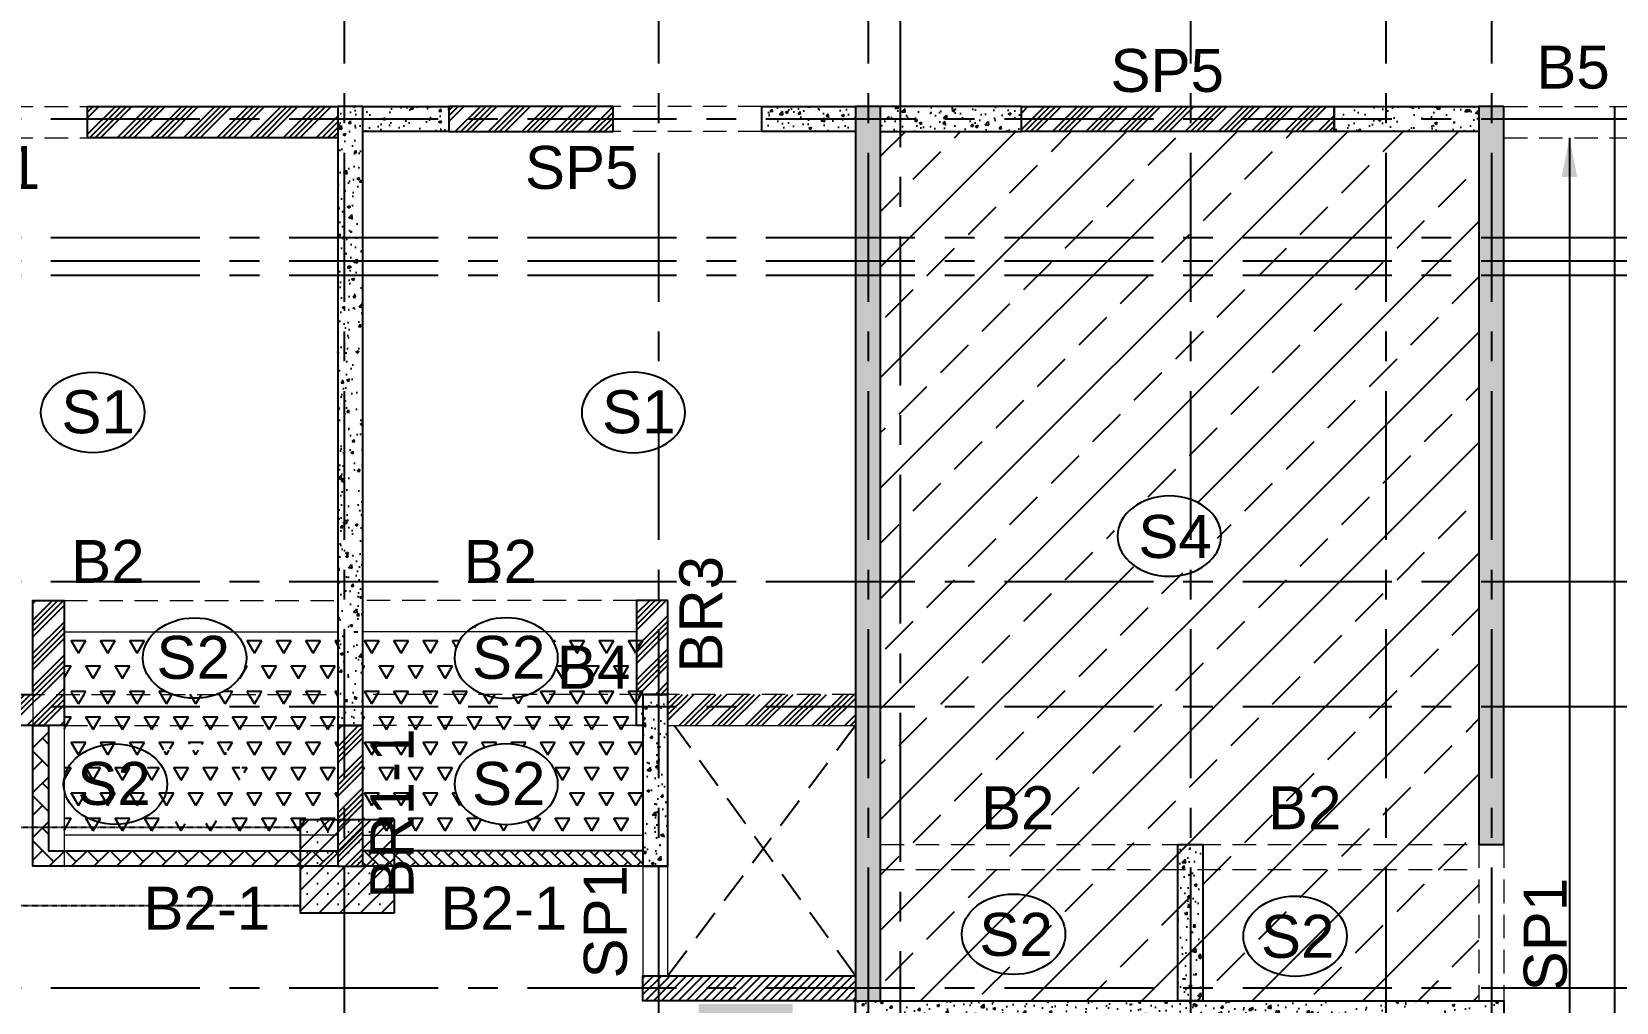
# Model space of a CAD drawing. Header units: inches. Extents: x -1898 to 127651, y -195120 to -109120.
# Drawn here: x 23325 to 33456, y -165813 to -159604 of the extents above; entities that cross this region are included whole.
import ezdxf

# ---------------------------------------------------------------- set-up
doc = ezdxf.new("R2010")
doc.units = ezdxf.units.IN
doc.header["$MEASUREMENT"] = 0
for name, pattern in [('CENTER', [50.8, 31.75, -6.35, 6.35, -6.35]), ('DASHED2', [9.525, 6.35, -3.175]), ('Hidden', [3, 2, -1])]:
    doc.linetypes.add(name, pattern=pattern)
for name, color, linetype in [('1', 8, 'Continuous'), ('160 R.C. WALL HAT', 8, 'Continuous'), ('160 R.C.WALL', 6, 'Continuous'), ('2', 5, 'Continuous'), ('5', 2, 'Continuous'), ('AR-Column', 40, 'Continuous'), ('AR-Hidden', 251, 'DASHED2'), ('BAL. PARAPET WALL', 4, 'Continuous'), ('BEAM TEXT', 4, 'Continuous'), ('DIM', 251, 'Continuous'), ('DOP IN SHEAR WALL', 5, 'Continuous'), ('GRID', 8, 'CENTER'), ('NON S.WALL HATCH', 8, 'Continuous'), ('NON STRUC R.C.WALL', 6, 'Continuous'), ('NON.STRUC.R.C.WALLS', 1, 'Continuous'), ('PARAPET WALL', 4, 'Continuous'), ('SHEARWALL HATCH', 8, 'Continuous'), ('SLAB ARROW', 5, 'Continuous'), ('SPANRAL BEAM', 3, 'Continuous'), ('SUNKEN', 8, 'Continuous')]:
    doc.layers.add(name, color=color, linetype=linetype)
for name, color, linetype, lineweight in [('BEAMS', 3, 'Continuous', 0), ('SLAB CIR', 1, 'Continuous', 25), ('SLAB TXT', 3, 'Continuous', 0)]:
    doc.layers.add(name, color=color, linetype=linetype, lineweight=lineweight)
doc.styles.add('T300', font='sanss___.ttf', dxfattribs={"height": 350})
pattern_1 = [(45, (2346260.05, -275504.5), (-106.066017, 106.066017), []), (45, (2346295.4, -275504.5), (-106.066017, 106.066017), []), (45, (2346330.76, -275504.5), (-106.066017, 106.066017), []), (45, (2346366.12, -275504.5), (-106.066017, 106.066017), [])]
pattern_2 = [(60, (2301842.9, -380682.11), (-93.75, 162.379763), [93.75, -93.75]), (120, (2301842.9, -380682.11), (-187.5, 1e-07), [93.75, -93.75]), (0, (2301796.02, -380600.92), (93.75, 162.379763), [93.75, -93.75])]
pattern_3 = [(50, (2184721.52, 77472.34), (179.315046, -15.688034), [18.75, -206.25]), (355, (2184721.52, 77472.34), (-34.687833, 188.048033), [15, -165]), (100.4514445, (2184736.47, 77471.03), (144.627212, 172.359998), [15.935048, -175.285528]), (46.1842, (2184721.52, 77522.34), (266.810333, -41.37982), [28.125, -309.375]), (96.635635, (2184743.76, 77518.9), (233.665486, 243.52965), [23.902586, -262.92844]), (351.184164, (2184721.52, 77522.34), (233.665486, 243.52965), [22.5, -247.5]), (21, (2184746.52, 77509.84), (149.226763, -100.654723), [18.75, -206.25]), (326, (2184746.52, 77509.84), (60.828833, 181.287511), [15, -165]), (71.451445, (2184758.96, 77501.45), (210.055594, 80.632788), [15.935047, -175.285528]), (37.5, (2184721.524, 77472.34), (3.0399638, 83.2234635), [0, -163, 0, -167.5, 0, -165.625]), (7.5, (2184721.52, 77472.34), (65.7673844, 98.602928), [0, -95.5, 0, -159.25, 0, -63.125]), (327.5, (2184665.774, 77472.34), (133.455609, -5.638718), [0, -62.5, 0, -195, 0, -258.75]), (317.5, (2184640.77, 77472.34), (145.7965423, 25.0262456), [0, -81.25, 0, -129.5, 0, -183.75])]
pattern_4 = [(50, (2194641.52, 75512.34), (179.315046, -15.688034), [18.75, -206.25]), (355, (2194641.52, 75512.34), (-34.687833, 188.048033), [15, -165]), (100.4514445, (2194656.47, 75511.03), (144.627212, 172.359998), [15.935048, -175.285528]), (46.1842, (2194641.52, 75562.34), (266.810333, -41.37982), [28.125, -309.375]), (96.635635, (2194663.76, 75558.9), (233.665486, 243.52965), [23.902586, -262.92844]), (351.184164, (2194641.52, 75562.34), (233.665486, 243.52965), [22.5, -247.5]), (21, (2194666.52, 75549.84), (149.226763, -100.654723), [18.75, -206.25]), (326, (2194666.52, 75549.84), (60.828833, 181.287511), [15, -165]), (71.451445, (2194678.96, 75541.45), (210.055594, 80.632788), [15.935047, -175.285528]), (37.5, (2194641.524, 75512.34), (3.0399638, 83.2234635), [0, -163, 0, -167.5, 0, -165.625]), (7.5, (2194641.52, 75512.34), (65.7673844, 98.602928), [0, -95.5, 0, -159.25, 0, -63.125]), (327.5, (2194585.774, 75512.34), (133.455609, -5.638718), [0, -62.5, 0, -195, 0, -258.75]), (317.5, (2194560.77, 75512.34), (145.7965423, 25.0262456), [0, -81.25, 0, -129.5, 0, -183.75])]
pattern_5 = [(50, (2194481.52, 69952.34), (179.315046, -15.688034), [18.75, -206.25]), (355, (2194481.52, 69952.34), (-34.687833, 188.048033), [15, -165]), (100.4514445, (2194496.47, 69951.03), (144.627212, 172.359998), [15.935048, -175.285528]), (46.1842, (2194481.52, 70002.34), (266.810333, -41.37982), [28.125, -309.375]), (96.635635, (2194503.76, 69998.9), (233.665486, 243.52965), [23.902586, -262.92844]), (351.184164, (2194481.52, 70002.34), (233.665486, 243.52965), [22.5, -247.5]), (21, (2194506.52, 69989.84), (149.226763, -100.654723), [18.75, -206.25]), (326, (2194506.52, 69989.84), (60.828833, 181.287511), [15, -165]), (71.451445, (2194518.96, 69981.45), (210.055594, 80.632788), [15.935047, -175.285528]), (37.5, (2194481.524, 69952.34), (3.0399638, 83.2234635), [0, -163, 0, -167.5, 0, -165.625]), (7.5, (2194481.52, 69952.34), (65.7673844, 98.602928), [0, -95.5, 0, -159.25, 0, -63.125]), (327.5, (2194425.774, 69952.34), (133.455609, -5.638718), [0, -62.5, 0, -195, 0, -258.75]), (317.5, (2194400.77, 69952.34), (145.7965423, 25.0262456), [0, -81.25, 0, -129.5, 0, -183.75])]
pattern_6 = [(50, (2204411.52, 70812.34), (179.315046, -15.688034), [18.75, -206.25]), (355, (2204411.52, 70812.34), (-34.687833, 188.048033), [15, -165]), (100.4514445, (2204426.47, 70811.03), (144.627212, 172.359998), [15.935048, -175.285528]), (46.1842, (2204411.52, 70862.34), (266.810333, -41.37982), [28.125, -309.375]), (96.635635, (2204433.76, 70858.9), (233.665486, 243.52965), [23.902586, -262.92844]), (351.184164, (2204411.52, 70862.34), (233.665486, 243.52965), [22.5, -247.5]), (21, (2204436.52, 70849.84), (149.226763, -100.654723), [18.75, -206.25]), (326, (2204436.52, 70849.84), (60.828833, 181.287511), [15, -165]), (71.451445, (2204448.96, 70841.45), (210.055594, 80.632788), [15.935047, -175.285528]), (37.5, (2204411.524, 70812.34), (3.0399638, 83.2234635), [0, -163, 0, -167.5, 0, -165.625]), (7.5, (2204411.52, 70812.34), (65.7673844, 98.602928), [0, -95.5, 0, -159.25, 0, -63.125]), (327.5, (2204355.774, 70812.34), (133.455609, -5.638718), [0, -62.5, 0, -195, 0, -258.75]), (317.5, (2204330.77, 70812.34), (145.7965423, 25.0262456), [0, -81.25, 0, -129.5, 0, -183.75])]
pattern_7 = [(45, (-131825.64, 75915.45), (-66.29126, 66.29126), []), (45, (-131759.35, 75915.45), (-66.29126, 66.29126), [0, -93.75])]

# ---------------------------------------------------------------- blocks, each defined once
blk = doc.blocks.new('A$C02A55DAE')
at = {"layer": 'NON S.WALL HATCH'}
h = blk.add_hatch(dxfattribs=at)
h.set_pattern_fill('SACNCR', color=256, scale=1000)
h.set_pattern_definition(pattern_7)
h.paths.add_polyline_path([(20480, -10920), (19880, -10920), (19880, -10320), (20480, -10320)])
h = blk.add_hatch(dxfattribs=at)
h.set_pattern_fill('SACNCR', color=256, scale=1000)
h.set_pattern_definition(pattern_7)
h.paths.add_polyline_path([(22427, -18480), (23027, -18480), (23027, -17880), (22427, -17880)])
h.paths.add_polyline_path([(22427, -15170), (23027, -15170), (23027, -14570), (22427, -14570)])
h.paths.add_polyline_path([(22427, -11500), (23027, -11500), (23027, -11860), (22427, -11860)])
h.paths.add_polyline_path([(34483, -18480), (33883, -18480), (33883, -17880), (34483, -17880)])
h.paths.add_polyline_path([(34483, -11260), (33883, -11260), (33883, -11860), (34483, -11860)])
edge = h.paths.add_edge_path()
edge.add_line((34435, -11860), (34435, -14570))
at = {"layer": 'AR-Column', "color": 4, "elevation": -29}
blk.add_lwpolyline([(20480, -10920), (19880, -10920), (19880, -10320), (20480, -10320)], close=True, dxfattribs=at)
at = {"layer": 'AR-Hidden', "ltscale": 0.009}
for p, q in [((17170, -10370, -29), (19880, -10370, -29)), ((17170, -10870, -29), (19880, -10870, -29))]:
    blk.add_line(p, q, dxfattribs=at)

msp = doc.modelspace()

# ---------------------------------------------------------------- hatches: boundary and pattern name
at = {"layer": '160 R.C. WALL HAT'}
h = msp.add_hatch(dxfattribs=at)
h.set_pattern_fill('AR-CONC', color=256, scale=25)
h.set_pattern_definition(pattern_6)
h.paths.add_polyline_path([(25282.4, -164043.5), (25442.4, -164043.5), (25442.4, -160083.5), (25282.4, -160083.5)])
h = msp.add_hatch(dxfattribs=at)
h.set_pattern_fill('AR-CONC', color=256, scale=25)
h.set_pattern_definition(pattern_3)
h.paths.add_polyline_path([(25442.4, -160083.5), (25442.4, -160243.5), (25992.4, -160243.5), (25992.4, -160083.5)])
h = msp.add_hatch(dxfattribs=at)
h.set_pattern_fill('AR-CONC', color=256, scale=25)
h.set_pattern_definition(pattern_3)
h.paths.add_polyline_path([(28592.4, -160083.5), (27992.4, -160083.5), (27992.4, -160243.5), (28592.4, -160243.5)])
h = msp.add_hatch(dxfattribs=at)
h.set_pattern_fill('AR-CONC', color=256, scale=25)
h.set_pattern_definition(pattern_5)
h.paths.add_polyline_path([(28752.4, -160083.5), (28592.4, -160083.5), (28592.4, -165803.5), (28752.4, -165803.5)])
h = msp.add_hatch(dxfattribs=at)
h.set_pattern_fill('AR-CONC', color=256, scale=25)
h.set_pattern_definition(pattern_4)
h.paths.add_polyline_path([(29652.4, -160243.5), (29652.4, -160083.5), (28752.4, -160083.5), (28752.4, -160243.5)])
h = msp.add_hatch(dxfattribs=at)
h.set_pattern_fill('AR-CONC', color=256, scale=25)
h.set_pattern_definition(pattern_4)
h.paths.add_polyline_path([(31652.4, -160083.5), (32577.4, -160083.5), (32577.4, -160243.5), (31652.4, -160243.5)])
h = msp.add_hatch(dxfattribs=at)
h.set_pattern_fill('AR-CONC', color=256, scale=25)
h.set_pattern_definition(pattern_6)
h.paths.add_polyline_path([(32577.4, -164803.5), (32737.4, -164803.5), (32737.4, -160083.5), (32577.4, -160083.5)])
h = msp.add_hatch(dxfattribs=at)
h.set_pattern_fill('AR-CONC', color=256, scale=25)
h.set_pattern_definition([(50, (0, -35133.3), (179.31505, -15.68803), [18.75, -206.25]), (355, (0, -35133.3), (-34.68783, 188.04803), [15, -165]), (100.45144, (14.94, -35134.6), (144.62721, 172.36), [15.93505, -175.28553]), (46.1842, (0, -35083.3), (266.81033, -41.37982), [28.125, -309.375]), (96.63564, (22.23, -35086.75), (233.6655, 243.52965), [23.9026, -262.92844]), (351.18416, (0, -35083.3), (233.6655, 243.52965), [22.5, -247.5]), (21, (25, -35095.8), (149.22676, -100.65472), [18.75, -206.25]), (326, (25, -35095.8), (60.82883, 181.2875), [15, -165]), (71.45144, (37.44, -35104.19), (210.0556, 80.63279), [15.93505, -175.28553]), (37.5, (0, -35133.3), (3.039964, 83.223463), [0, -163, 0, -167.5, 0, -165.625]), (7.5, (0, -35133.3), (65.767384, 98.60293), [0, -95.5, 0, -159.25, 0, -63.125]), (327.5, (-55.75, -35133.3), (133.45561, -5.638718), [0, -62.5, 0, -195, 0, -258.75]), (317.5, (-80.75, -35133.3), (145.79654, 25.02625), [0, -81.25, 0, -129.5, 0, -183.75])])
h.paths.add_polyline_path([(27232.4, -164043.5), (27192.4, -164043.5), (27192.4, -163843.5), (27232.4, -163843.5)])
h = msp.add_hatch(dxfattribs=at)
h.set_pattern_fill('AR-CONC', color=256, scale=25)
h.set_pattern_definition(pattern_5)
h.paths.add_polyline_path([(27232.4, -163843.5), (27392.4, -163843.5), (27392.4, -164943.5), (27232.4, -164943.5)])
h = msp.add_hatch(dxfattribs=at)
h.set_pattern_fill('AR-CONC', color=256, scale=25)
h.set_pattern_definition([(50, (2190496.52, 69952.34), (179.315046, -15.688034), [18.75, -206.25]), (355, (2190496.52, 69952.34), (-34.687833, 188.048033), [15, -165]), (100.4514445, (2190511.47, 69951.03), (144.627212, 172.359998), [15.935048, -175.285528]), (46.1842, (2190496.52, 70002.34), (266.810333, -41.37982), [28.125, -309.375]), (96.635635, (2190518.76, 69998.9), (233.665486, 243.52965), [23.902586, -262.92844]), (351.184164, (2190496.52, 70002.34), (233.665486, 243.52965), [22.5, -247.5]), (21, (2190521.52, 69989.84), (149.226763, -100.654723), [18.75, -206.25]), (326, (2190521.52, 69989.84), (60.828833, 181.287511), [15, -165]), (71.451445, (2190533.96, 69981.45), (210.055594, 80.632788), [15.935047, -175.285528]), (37.5, (2190496.524, 69952.34), (3.0399638, 83.2234635), [0, -163, 0, -167.5, 0, -165.625]), (7.5, (2190496.52, 69952.34), (65.7673844, 98.602928), [0, -95.5, 0, -159.25, 0, -63.125]), (327.5, (2190440.774, 69952.34), (133.455609, -5.638718), [0, -62.5, 0, -195, 0, -258.75]), (317.5, (2190415.77, 69952.34), (145.7965423, 25.0262456), [0, -81.25, 0, -129.5, 0, -183.75])])
h.paths.add_polyline_path([(30652.6, -164803.4), (30812.6, -164803.4), (30812.6, -165803.5), (30652.6, -165803.5)])
h = msp.add_hatch(dxfattribs=at)
h.set_pattern_fill('AR-CONC', color=256, scale=25)
h.set_pattern_definition([(50, (2207721.52, 69792.34), (179.315046, -15.688034), [18.75, -206.25]), (355, (2207721.52, 69792.34), (-34.687833, 188.048033), [15, -165]), (100.4514445, (2207736.47, 69791.03), (144.627212, 172.359998), [15.935048, -175.285528]), (46.1842, (2207721.52, 69842.34), (266.810333, -41.37982), [28.125, -309.375]), (96.635635, (2207743.76, 69838.9), (233.665486, 243.52965), [23.902586, -262.92844]), (351.184164, (2207721.52, 69842.34), (233.665486, 243.52965), [22.5, -247.5]), (21, (2207746.52, 69829.84), (149.226763, -100.654723), [18.75, -206.25]), (326, (2207746.52, 69829.84), (60.828833, 181.287511), [15, -165]), (71.451445, (2207758.96, 69821.45), (210.055594, 80.632788), [15.935047, -175.285528]), (37.5, (2207721.524, 69792.34), (3.0399638, 83.2234635), [0, -163, 0, -167.5, 0, -165.625]), (7.5, (2207721.52, 69792.34), (65.7673844, 98.602928), [0, -95.5, 0, -159.25, 0, -63.125]), (327.5, (2207665.774, 69792.34), (133.455609, -5.638718), [0, -62.5, 0, -195, 0, -258.75]), (317.5, (2207640.77, 69792.34), (145.7965423, 25.0262456), [0, -81.25, 0, -129.5, 0, -183.75])])
h.paths.add_polyline_path([(28592.4, -165803.5), (32737.4, -165803.5), (32737.4, -165963.5), (28592.4, -165963.5)])
at = {"layer": 'BAL. PARAPET WALL'}
h = msp.add_hatch(dxfattribs=at)
h.set_pattern_fill('AR-HBONE', color=256, angle=90, style=0)
h.set_pattern_definition([(135, (-471238.96, -2290001.76), (-143.684098, 2e-14), [304.8, -101.6]), (225, (-471310.8, -2289929.91), (-143.684098, 2e-14), [304.8, -101.6])])
h.paths.add_polyline_path([(25282.4, -164843.5), (25282.4, -164943.5), (23332.4, -164943.5), (23332.4, -164043.5), (23432.4, -164043.5), (23432.4, -164843.5)])
h = msp.add_hatch(dxfattribs=at)
h.set_pattern_fill('AR-HBONE', color=256, scale=15, angle=90, style=0)
h.set_pattern_definition([(135, (-60, -35133.3), (-84.852814, 1e-14), [180, -60]), (225, (-102.426, -35090.87), (-84.852814, 1e-14), [180, -60])])
h.paths.add_polyline_path([(27232.4, -164843.5), (25442.4, -164843.5), (25442.4, -164943.5), (27232.4, -164943.5)])
at = {"layer": 'NON STRUC R.C.WALL'}
h = msp.add_hatch(dxfattribs=at)
h.set_pattern_fill('ANSI34', color=1, scale=200)
h.set_pattern_definition(pattern_1)
h.paths.add_polyline_path([(23682.4, -160083.5), (25282.4, -160083.5), (25282.4, -160283.5), (23682.4, -160283.5)])
h = msp.add_hatch(dxfattribs=at)
h.set_pattern_fill('ANSI34', color=1, scale=200)
h.set_pattern_definition(pattern_1)
h.paths.add_polyline_path([(27042.4, -160083.5), (25992.4, -160083.5), (25992.4, -160243.5), (27042.4, -160243.5)])
h = msp.add_hatch(dxfattribs=at)
h.set_pattern_fill('ANSI34', color=1, scale=200)
h.set_pattern_definition(pattern_1)
h.paths.add_polyline_path([(29652.4, -160083.5), (31652.4, -160083.5), (31652.4, -160243.5), (29652.4, -160243.5)])
h = msp.add_hatch(dxfattribs=at)
h.set_pattern_fill('ANSI34', color=1, scale=200)
h.set_pattern_definition(pattern_1)
h.paths.add_polyline_path([(22132.4, -163843.5), (23332.4, -163843.5), (23332.4, -163243.5), (23532.4, -163243.5), (23532.4, -164043.5), (22132.4, -164043.5)])
h = msp.add_hatch(dxfattribs=at)
h.set_pattern_fill('ANSI34', color=1, scale=200)
h.set_pattern_definition([(45, (2346220.05, -275544.5), (-106.066017, 106.066017), []), (45, (2346255.4, -275544.5), (-106.066017, 106.066017), []), (45, (2346290.76, -275544.5), (-106.066017, 106.066017), []), (45, (2346326.12, -275544.5), (-106.066017, 106.066017), [])])
h.paths.add_polyline_path([(27392.4, -163243.5), (27192.4, -163243.5), (27192.4, -163843.5), (27392.4, -163843.5)])
h = msp.add_hatch(dxfattribs=at)
h.set_pattern_fill('ANSI34', color=1, scale=200)
h.set_pattern_definition([(45, (2184721.52, 80632.34), (-106.066017, 106.066017), []), (45, (2184756.88, 80632.34), (-106.066017, 106.066017), []), (45, (2184792.23, 80632.34), (-106.066017, 106.066017), []), (45, (2184827.59, 80632.34), (-106.066017, 106.066017), [])])
h.paths.add_polyline_path([(28592.4, -163843.5), (27392.4, -163843.5), (27392.4, -164043.5), (28592.4, -164043.5)])
h = msp.add_hatch(dxfattribs=at)
h.set_pattern_fill('ANSI34', color=1, scale=200)
h.set_pattern_definition(pattern_1)
h.paths.add_polyline_path([(25442.4, -164043.5), (25282.4, -164043.5), (25282.4, -164943.5), (25442.4, -164943.5)])
at = {"layer": 'SHEARWALL HATCH'}
h = msp.add_hatch(dxfattribs=at)
h.set_pattern_fill('ANSI31', color=5, scale=300)
h.set_pattern_definition([(45, (2207721.524, 69792.34), (-26.5165043, 26.5165043), [])])
h.paths.add_polyline_path([(27232.4, -165643.5), (28592.4, -165643.5), (28592.4, -165803.5), (27232.4, -165803.5)])
at = {"layer": 'SUNKEN'}
h = msp.add_hatch(dxfattribs=at)
h.set_pattern_fill('ANSI33', color=256, scale=2000)
h.set_pattern_definition([(45, (2365682.36, -304709.13), (-353.55339, 353.55339), []), (45, (2366035.9, -304709.13), (-353.55339, 353.55339), [250, -125])])
h.paths.add_polyline_path([(32577.4, -160243.5), (31977.4, -160243.5), (28752.4, -160243.5), (28752.4, -164803.5), (28752.4, -165803.5), (32577.4, -165803.5)])
edge = h.paths.add_edge_path(flags=16)
edge.add_ellipse((30576.6, -162823), major_axis=(331, 0), ratio=0.77685, start_angle=0, end_angle=360, ccw=False)
h.paths.add_polyline_path([(30306.4, -163042.9), (30911.5, -163042.9), (30911.5, -162611.7), (30306.4, -162611.7)], flags=24)
h.paths.add_polyline_path([(28489.2, -165738.3), (28489.2, -164804.1), (28076.7, -164804.1), (28076.7, -165738.3)], flags=9)
h = msp.add_hatch(dxfattribs=at)
h.set_pattern_fill('TRIANG', color=256, scale=500)
h.set_pattern_definition(pattern_2)
h.paths.add_polyline_path([(25282.4, -164743.5), (23532.4, -164743.5), (23532.4, -164043.5), (25282.4, -164043.5)])
edge = h.paths.add_edge_path(flags=16)
edge.add_ellipse((24366.3, -164417.8), major_axis=(331, 0), ratio=0.77685, start_angle=0, end_angle=360)
h.paths.add_polyline_path([(25282.4, -164043.5), (23532.4, -164043.5), (23532.4, -163843.5), (25282.4, -163843.5)])
h.paths.add_polyline_path([(24656, -164199.7), (24656, -164630.8), (24050.9, -164630.8), (24050.9, -164199.7)], flags=16)
edge = h.paths.add_edge_path()
edge.add_line((24524.2, -163837.2), (24535.6, -163832.1))
edge.add_line((24535.6, -163832.1), (24546.8, -163826.7))
edge.add_line((24546.8, -163826.7), (24557.7, -163821))
edge.add_line((24557.7, -163821), (24568.3, -163814.9))
edge.add_line((24568.3, -163814.9), (24578.5, -163808.5))
edge.add_line((24578.5, -163808.5), (24588.5, -163801.8))
edge.add_line((24588.5, -163801.8), (24598.1, -163794.8))
edge.add_line((24598.1, -163794.8), (24607.3, -163787.5))
edge.add_line((24607.3, -163787.5), (24616.1, -163779.9))
edge.add_line((24616.1, -163779.9), (24624.5, -163772))
edge.add_line((24624.5, -163772), (24632.6, -163763.9))
edge.add_line((24632.6, -163763.9), (24640.2, -163755.6))
edge.add_line((24640.2, -163755.6), (24647.4, -163747))
edge.add_line((24647.4, -163747), (24654.1, -163738.2))
edge.add_line((24654.1, -163738.2), (24660.4, -163729.2))
edge.add_line((24660.4, -163729.2), (24666.2, -163720.1))
edge.add_line((24666.2, -163720.1), (24671.5, -163710.7))
edge.add_line((24671.5, -163710.7), (24676.4, -163701.2))
edge.add_line((24676.4, -163701.2), (24680.7, -163691.6))
edge.add_line((24680.7, -163691.6), (24684.6, -163681.8))
edge.add_line((24684.6, -163681.8), (24688, -163671.9))
edge.add_line((24688, -163671.9), (24690.8, -163661.9))
edge.add_line((24690.8, -163661.9), (24693.2, -163651.9))
edge.add_line((24693.2, -163651.9), (24695, -163641.7))
edge.add_line((24695, -163641.7), (24696.3, -163631.6))
edge.add_line((24696.3, -163631.6), (24697.1, -163621.4))
edge.add_line((24697.1, -163621.4), (24697.3, -163611.1))
edge.add_line((24697.3, -163611.1), (24697.1, -163600.9))
edge.add_line((24697.1, -163600.9), (24696.3, -163590.7))
edge.add_line((24696.3, -163590.7), (24695, -163580.5))
edge.add_line((24695, -163580.5), (24693.2, -163570.4))
edge.add_line((24693.2, -163570.4), (24690.8, -163560.3))
edge.add_line((24690.8, -163560.3), (24688, -163550.4))
edge.add_line((24688, -163550.4), (24684.6, -163540.5))
edge.add_line((24684.6, -163540.5), (24680.7, -163530.7))
edge.add_line((24680.7, -163530.7), (24676.4, -163521.1))
edge.add_line((24676.4, -163521.1), (24671.5, -163511.6))
edge.add_line((24671.5, -163511.6), (24666.2, -163502.2))
edge.add_line((24666.2, -163502.2), (24660.4, -163493))
edge.add_line((24660.4, -163493), (24654.1, -163484))
edge.add_line((24654.1, -163484), (24647.4, -163475.3))
edge.add_line((24647.4, -163475.3), (24640.2, -163466.7))
edge.add_line((24640.2, -163466.7), (24632.6, -163458.3))
edge.add_line((24632.6, -163458.3), (24624.5, -163450.2))
edge.add_line((24624.5, -163450.2), (24616.1, -163442.4))
edge.add_line((24616.1, -163442.4), (24607.3, -163434.8))
edge.add_line((24607.3, -163434.8), (24598.1, -163427.5))
edge.add_line((24598.1, -163427.5), (24588.5, -163420.5))
edge.add_line((24588.5, -163420.5), (24578.5, -163413.8))
edge.add_line((24578.5, -163413.8), (24568.3, -163407.4))
edge.add_line((24568.3, -163407.4), (24561.5, -163403.5))
edge.add_line((24579.7, -163443.5), (25300.6, -163443.5))
edge.add_line((25300.6, -163443.5), (25282.4, -163843.5))
edge.add_line((25282.4, -163843.5), (24508, -163843.5))
edge.add_line((24508, -163843.5), (24512.5, -163841.8))
edge.add_line((24512.5, -163841.8), (24524.2, -163837.2))
edge = h.paths.add_edge_path()
edge.add_line((24220.2, -163841.8), (24224.7, -163843.5))
edge.add_line((24224.7, -163843.5), (23492.4, -163843.5))
edge.add_line((23532.4, -163843.5), (23532.4, -163403.5))
edge.add_line((23492.4, -163443.5), (24171.2, -163443.5))
edge.add_line((24171.2, -163443.5), (24164.4, -163407.4))
edge.add_line((24164.4, -163407.4), (24154.1, -163413.8))
edge.add_line((24154.1, -163413.8), (24144.2, -163420.5))
edge.add_line((24144.2, -163420.5), (24134.6, -163427.5))
edge.add_line((24134.6, -163427.5), (24125.4, -163434.8))
edge.add_line((24125.4, -163434.8), (24116.6, -163442.4))
edge.add_line((24116.6, -163442.4), (24108.1, -163450.2))
edge.add_line((24108.1, -163450.2), (24100.1, -163458.3))
edge.add_line((24100.1, -163458.3), (24092.5, -163466.7))
edge.add_line((24092.5, -163466.7), (24085.3, -163475.3))
edge.add_line((24085.3, -163475.3), (24078.6, -163484))
edge.add_line((24078.6, -163484), (24072.3, -163493))
edge.add_line((24072.3, -163493), (24066.5, -163502.2))
edge.add_line((24066.5, -163502.2), (24061.2, -163511.6))
edge.add_line((24061.2, -163511.6), (24056.3, -163521.1))
edge.add_line((24056.3, -163521.1), (24052, -163530.7))
edge.add_line((24052, -163530.7), (24048.1, -163540.5))
edge.add_line((24048.1, -163540.5), (24044.7, -163550.4))
edge.add_line((24044.7, -163550.4), (24041.9, -163560.3))
edge.add_line((24041.9, -163560.3), (24039.5, -163570.4))
edge.add_line((24039.5, -163570.4), (24037.7, -163580.5))
edge.add_line((24037.7, -163580.5), (24036.4, -163590.7))
edge.add_line((24036.4, -163590.7), (24035.6, -163600.9))
edge.add_line((24035.6, -163600.9), (24035.3, -163611.1))
edge.add_line((24035.3, -163611.1), (24035.6, -163621.4))
edge.add_line((24035.6, -163621.4), (24036.4, -163631.6))
edge.add_line((24036.4, -163631.6), (24037.7, -163641.7))
edge.add_line((24037.7, -163641.7), (24039.5, -163651.9))
edge.add_line((24039.5, -163651.9), (24041.9, -163661.9))
edge.add_line((24041.9, -163661.9), (24044.7, -163671.9))
edge.add_line((24044.7, -163671.9), (24048.1, -163681.8))
edge.add_line((24048.1, -163681.8), (24052, -163691.6))
edge.add_line((24052, -163691.6), (24056.3, -163701.2))
edge.add_line((24056.3, -163701.2), (24061.2, -163710.7))
edge.add_line((24061.2, -163710.7), (24066.5, -163720.1))
edge.add_line((24066.5, -163720.1), (24072.3, -163729.2))
edge.add_line((24072.3, -163729.2), (24078.6, -163738.2))
edge.add_line((24078.6, -163738.2), (24085.3, -163747))
edge.add_line((24085.3, -163747), (24092.5, -163755.6))
edge.add_line((24092.5, -163755.6), (24100.1, -163763.9))
edge.add_line((24100.1, -163763.9), (24108.1, -163772))
edge.add_line((24108.1, -163772), (24116.6, -163779.9))
edge.add_line((24116.6, -163779.9), (24125.4, -163787.5))
edge.add_line((24125.4, -163787.5), (24134.6, -163794.8))
edge.add_line((24134.6, -163794.8), (24144.2, -163801.8))
edge.add_line((24144.2, -163801.8), (24154.1, -163808.5))
edge.add_line((24154.1, -163808.5), (24164.4, -163814.9))
edge.add_line((24164.4, -163814.9), (24175, -163821))
edge.add_line((24175, -163821), (24185.9, -163826.7))
edge.add_line((24185.9, -163826.7), (24197.1, -163832.1))
edge.add_line((24197.1, -163832.1), (24208.5, -163837.2))
edge.add_line((24208.5, -163837.2), (24220.2, -163841.8))
h = msp.add_hatch(dxfattribs=at)
h.set_pattern_fill('TRIANG', color=256, scale=500)
h.set_pattern_definition(pattern_2)
h.paths.add_polyline_path([(25442.4, -164743.5), (27232.4, -164743.5), (27232.4, -164043.5), (25442.4, -164043.5)])
edge = h.paths.add_edge_path(flags=16)
edge.add_ellipse((26358.4, -164417.8), major_axis=(-331, 0), ratio=0.77685, start_angle=0, end_angle=360, ccw=False)
h.paths.add_polyline_path([(25442.4, -164043.5), (27232.4, -164043.5), (27232.4, -163843.5), (25442.4, -163843.5)])
h.paths.add_polyline_path([(26068.8, -164199.7), (26068.8, -164630.8), (26673.9, -164630.8), (26673.9, -164199.7)], flags=0)
edge = h.paths.add_edge_path()
edge.add_line((26200.6, -163837.2), (26189.1, -163832.1))
edge.add_line((26189.1, -163832.1), (26178, -163826.7))
edge.add_line((26178, -163826.7), (26167.1, -163821))
edge.add_line((26167.1, -163821), (26156.5, -163814.9))
edge.add_line((26156.5, -163814.9), (26146.2, -163808.5))
edge.add_line((26146.2, -163808.5), (26136.3, -163801.8))
edge.add_line((26136.3, -163801.8), (26126.7, -163794.8))
edge.add_line((26126.7, -163794.8), (26117.5, -163787.5))
edge.add_line((26117.5, -163787.5), (26108.7, -163779.9))
edge.add_line((26108.7, -163779.9), (26100.2, -163772))
edge.add_line((26100.2, -163772), (26092.2, -163763.9))
edge.add_line((26092.2, -163763.9), (26084.6, -163755.6))
edge.add_line((26084.6, -163755.6), (26077.4, -163747))
edge.add_line((26077.4, -163747), (26070.7, -163738.2))
edge.add_line((26070.7, -163738.2), (26064.4, -163729.2))
edge.add_line((26064.4, -163729.2), (26058.6, -163720.1))
edge.add_line((26058.6, -163720.1), (26053.3, -163710.7))
edge.add_line((26053.3, -163710.7), (26048.4, -163701.2))
edge.add_line((26048.4, -163701.2), (26044, -163691.6))
edge.add_line((26044, -163691.6), (26040.2, -163681.8))
edge.add_line((26040.2, -163681.8), (26036.8, -163671.9))
edge.add_line((26036.8, -163671.9), (26033.9, -163661.9))
edge.add_line((26033.9, -163661.9), (26031.6, -163651.9))
edge.add_line((26031.6, -163651.9), (26029.8, -163641.7))
edge.add_line((26029.8, -163641.7), (26028.5, -163631.6))
edge.add_line((26028.5, -163631.6), (26027.7, -163621.4))
edge.add_line((26027.7, -163621.4), (26027.4, -163611.1))
edge.add_line((26027.4, -163611.1), (26027.7, -163600.9))
edge.add_line((26027.7, -163600.9), (26028.5, -163590.7))
edge.add_line((26028.5, -163590.7), (26029.8, -163580.5))
edge.add_line((26029.8, -163580.5), (26031.6, -163570.4))
edge.add_line((26031.6, -163570.4), (26033.9, -163560.3))
edge.add_line((26033.9, -163560.3), (26036.8, -163550.4))
edge.add_line((26036.8, -163550.4), (26040.2, -163540.5))
edge.add_line((26040.2, -163540.5), (26044, -163530.7))
edge.add_line((26044, -163530.7), (26048.4, -163521.1))
edge.add_line((26048.4, -163521.1), (26053.3, -163511.6))
edge.add_line((26053.3, -163511.6), (26058.6, -163502.2))
edge.add_line((26058.6, -163502.2), (26064.4, -163493))
edge.add_line((26064.4, -163493), (26070.7, -163484))
edge.add_line((26070.7, -163484), (26077.4, -163475.3))
edge.add_line((26077.4, -163475.3), (26084.6, -163466.7))
edge.add_line((26084.6, -163466.7), (26092.2, -163458.3))
edge.add_line((26092.2, -163458.3), (26100.2, -163450.2))
edge.add_line((26100.2, -163450.2), (26108.7, -163442.4))
edge.add_line((26108.7, -163442.4), (26117.5, -163434.8))
edge.add_line((26117.5, -163434.8), (26126.7, -163427.5))
edge.add_line((26126.7, -163427.5), (26136.3, -163420.5))
edge.add_line((26136.3, -163420.5), (26146.2, -163413.8))
edge.add_line((26146.2, -163413.8), (26156.5, -163407.4))
edge.add_line((26156.5, -163407.4), (26163.3, -163403.5))
edge.add_line((26163.3, -163443.5), (25442.4, -163443.5))
edge.add_line((25442.4, -163443.5), (25442.4, -163843.5))
edge.add_line((25442.4, -163843.5), (26216.8, -163843.5))
edge.add_line((26216.8, -163843.5), (26212.3, -163841.8))
edge.add_line((26212.3, -163841.8), (26200.6, -163837.2))
edge = h.paths.add_edge_path()
edge.add_line((26504.6, -163841.8), (26500.1, -163843.5))
edge.add_line((26500.1, -163843.5), (27232.4, -163843.5))
edge.add_line((27232.4, -163843.5), (27232.4, -163403.5))
edge.add_line((27232.4, -163443.5), (26553.5, -163443.5))
edge.add_line((26553.5, -163443.5), (26560.4, -163407.4))
edge.add_line((26560.4, -163407.4), (26570.6, -163413.8))
edge.add_line((26570.6, -163413.8), (26580.6, -163420.5))
edge.add_line((26580.6, -163420.5), (26590.1, -163427.5))
edge.add_line((26590.1, -163427.5), (26599.4, -163434.8))
edge.add_line((26599.4, -163434.8), (26608.2, -163442.4))
edge.add_line((26608.2, -163442.4), (26616.6, -163450.2))
edge.add_line((26616.6, -163450.2), (26624.7, -163458.3))
edge.add_line((26624.7, -163458.3), (26632.3, -163466.7))
edge.add_line((26632.3, -163466.7), (26639.4, -163475.3))
edge.add_line((26639.4, -163475.3), (26646.2, -163484))
edge.add_line((26646.2, -163484), (26652.4, -163493))
edge.add_line((26652.4, -163493), (26658.3, -163502.2))
edge.add_line((26658.3, -163502.2), (26663.6, -163511.6))
edge.add_line((26663.6, -163511.6), (26668.4, -163521.1))
edge.add_line((26668.4, -163521.1), (26672.8, -163530.7))
edge.add_line((26672.8, -163530.7), (26676.7, -163540.5))
edge.add_line((26676.7, -163540.5), (26680, -163550.4))
edge.add_line((26680, -163550.4), (26682.9, -163560.3))
edge.add_line((26682.9, -163560.3), (26685.2, -163570.4))
edge.add_line((26685.2, -163570.4), (26687.1, -163580.5))
edge.add_line((26687.1, -163580.5), (26688.4, -163590.7))
edge.add_line((26688.4, -163590.7), (26689.2, -163600.9))
edge.add_line((26689.2, -163600.9), (26689.4, -163611.1))
edge.add_line((26689.4, -163611.1), (26689.2, -163621.4))
edge.add_line((26689.2, -163621.4), (26688.4, -163631.6))
edge.add_line((26688.4, -163631.6), (26687.1, -163641.7))
edge.add_line((26687.1, -163641.7), (26685.2, -163651.9))
edge.add_line((26685.2, -163651.9), (26682.9, -163661.9))
edge.add_line((26682.9, -163661.9), (26680, -163671.9))
edge.add_line((26680, -163671.9), (26676.7, -163681.8))
edge.add_line((26676.7, -163681.8), (26672.8, -163691.6))
edge.add_line((26672.8, -163691.6), (26668.4, -163701.2))
edge.add_line((26668.4, -163701.2), (26663.6, -163710.7))
edge.add_line((26663.6, -163710.7), (26658.3, -163720.1))
edge.add_line((26658.3, -163720.1), (26652.4, -163729.2))
edge.add_line((26652.4, -163729.2), (26646.2, -163738.2))
edge.add_line((26646.2, -163738.2), (26639.4, -163747))
edge.add_line((26639.4, -163747), (26632.3, -163755.6))
edge.add_line((26632.3, -163755.6), (26624.7, -163763.9))
edge.add_line((26624.7, -163763.9), (26616.6, -163772))
edge.add_line((26616.6, -163772), (26608.2, -163779.9))
edge.add_line((26608.2, -163779.9), (26599.4, -163787.5))
edge.add_line((26599.4, -163787.5), (26590.1, -163794.8))
edge.add_line((26590.1, -163794.8), (26580.6, -163801.8))
edge.add_line((26580.6, -163801.8), (26570.6, -163808.5))
edge.add_line((26570.6, -163808.5), (26560.4, -163814.9))
edge.add_line((26560.4, -163814.9), (26549.8, -163821))
edge.add_line((26549.8, -163821), (26538.9, -163826.7))
edge.add_line((26538.9, -163826.7), (26527.7, -163832.1))
edge.add_line((26527.7, -163832.1), (26516.3, -163837.2))
edge.add_line((26516.3, -163837.2), (26504.6, -163841.8))

# ---------------------------------------------------------------- linework, layer by layer
at = {"layer": '1', "linetype": 'Hidden', "ltscale": 100}
for p, q in [((28592.4, -164043.5, 14.7), (27392.4, -165643.5, 14.7)), ((28592.4, -165643.5, 14.7), (27432.4, -164043.5, 14.7))]:
    msp.add_line(p, q, dxfattribs=at)
at = {"layer": '160 R.C.WALL'}
msp.add_line((27392.4, -164943.5, 14.7), (27232.4, -164943.5, 14.7), dxfattribs=at)
at = {"layer": '160 R.C.WALL', "elevation": 14.7}
for points in [[(25282.4, -164043.5), (25442.4, -164043.5), (25442.4, -160083.5), (25282.4, -160083.5)], [(28752.4, -160083.5), (28592.4, -160083.5), (28592.4, -165803.5), (28752.4, -165803.5)], [(32737.4, -160083.5), (32577.4, -160083.5), (32577.4, -164803.5), (32737.4, -164803.5)], [(27232.4, -164043.5), (27192.4, -164043.5), (27192.4, -163843.5), (27232.4, -163843.5)], [(27392.4, -163843.5), (27232.4, -163843.5), (27232.4, -164943.5), (27392.4, -164943.5)], [(30652.6, -164803.4), (30812.6, -164803.4), (30812.6, -165803.5), (30652.6, -165803.5)], [(28592.4, -165803.5), (27232.4, -165803.5), (27232.4, -165643.5), (28592.4, -165643.5)], [(28592.4, -165803.5), (32737.4, -165803.5), (32737.4, -165963.5), (28592.4, -165963.5)]]:
    msp.add_lwpolyline(points, close=True, dxfattribs=at)
for points in [[(25442.4, -160083.5), (25992.4, -160083.5), (25992.4, -160243.5), (25442.4, -160243.5)], [(28592.4, -160243.5), (27992.4, -160243.5), (27992.4, -160083.5), (28592.4, -160083.5)], [(28752.4, -160243.5), (29652.4, -160243.5), (29652.4, -160083.5), (28752.4, -160083.5)], [(32577.4, -160243.5), (31652.4, -160243.5), (31652.4, -160083.5), (32577.4, -160083.5)]]:
    msp.add_lwpolyline(points, dxfattribs=at)
at = {"layer": '2', "color": 7}
msp.add_solid([(33106, -160533.5, 14.7), (33156, -160283.5, 14.7), (33206, -160533.5, 14.7)], dxfattribs=at)
at = {"layer": '5'}
msp.add_line((33444, -160083.5, 14.7), (33444, -172123.5, 14.7), dxfattribs=at)
at = {"layer": 'BAL. PARAPET WALL', "elevation": 14.7}
for points in [[(25282.4, -164843.5), (25282.4, -164943.5), (23332.4, -164943.5), (23332.4, -164043.5), (23432.4, -164043.5), (23432.4, -164843.5), (25282.4, -164843.5)], [(27232.4, -164843.5), (25442.4, -164843.5)], [(27232.4, -164943.5), (25442.4, -164943.5)]]:
    msp.add_lwpolyline(points, dxfattribs=at)
at = {"layer": 'BEAMS', "linetype": 'Hidden', "ltscale": 75}
for p, q in [((22732.4, -160083.5, 14.7), (23682.4, -160083.5, 14.7)), ((27992.4, -160083.5, 14.7), (25992.4, -160083.5, 14.7)), ((29652.4, -160083.5, 14.7), (31652.4, -160083.5, 29.5)), ((32737.4, -160083.5, 14.7), (34537.4, -160083.5, 14.7)), ((27992.4, -160243.5, 14.7), (25992.4, -160243.5, 14.7)), ((29652.4, -160243.5, 14.7), (31652.4, -160243.5, 29.5)), ((22732.4, -160283.5, 14.7), (23682.4, -160283.5, 14.7)), ((32737.4, -160283.5, 14.7), (34537.4, -160283.5, 14.7)), ((23532.4, -163243.5, 14.7), (25282.4, -163243.5, 14.7)), ((27192.4, -163243.5, 14.7), (25442.4, -163243.5, 14.7)), ((22132.4, -163843.5, 14.7), (25282.4, -163843.5, 14.7)), ((27232.4, -163843.5, 14.7), (25442.4, -163843.5, 14.7)), ((28592.4, -163843.5, 14.7), (27232.4, -163843.5, 14.7)), ((23532.4, -164043.5, 14.7), (25282.4, -164043.5, 14.7)), ((27232.4, -164043.5, 14.7), (25442.4, -164043.5, 14.7)), ((28752.4, -164803.4, 14.7), (32577.4, -164803.4, 14.7)), ((32577.4, -164803.5, 14.7), (32577.4, -165803.5, 14.7)), ((32737.4, -164803.5, 14.7), (32737.4, -165803.5, 14.7)), ((28752.4, -164963.4, 14.7), (32577.4, -164963.4, 14.7))]:
    msp.add_line(p, q, dxfattribs=at)
at = {"layer": 'BEAMS', "color": 4, "linetype": 'Continuous', "ltscale": 0.01}
for p, q in [((23332.4, -163243.5, 14.7), (23332.4, -164943.5, 14.7)), ((23532.4, -163243.5, 14.7), (23532.4, -164943.5, 14.7)), ((27192.4, -163243.5, 14.7), (27192.4, -163843.5, 14.7)), ((27392.4, -163243.5, 14.7), (27392.4, -163843.5, 14.7)), ((23532.4, -163443.5, 14.7), (25282.4, -163443.5, 14.7)), ((27192.4, -163443.5, 14.7), (25442.4, -163443.5, 14.7)), ((22132.4, -164043.5, 14.7), (23532.4, -164043.5, 14.7)), ((27392.4, -164043.5, 14.7), (28592.4, -164043.5, 14.7)), ((25282.4, -164743.5, 14.7), (23532.4, -164743.5, 14.7)), ((25442.4, -164743.5, 14.7), (27232.4, -164743.5, 14.7)), ((25282.4, -164943.5, 14.7), (23332.4, -164943.5, 14.7)), ((25382.4, -164943.5, 14.7), (27372.4, -164943.5, 14.7)), ((27232.4, -164943.5, 14.7), (27232.4, -165643.5, 14.7)), ((27392.4, -165643.5, 14.7), (27392.4, -164943.5, 14.7))]:
    msp.add_line(p, q, dxfattribs=at)
at = {"layer": 'DOP IN SHEAR WALL'}
msp.add_line((27232.4, -165643.5, 14.7), (27232.4, -165643.5, 14.7), dxfattribs=at)
at = {"layer": 'GRID', "ltscale": 30}
for p, q in [((25322.4, -146663.3, 14.7), (25322.4, -178683.9, 14.7)), ((27332.4, -146663.3, 14.7), (27332.4, -178683.9, 14.7)), ((28672.4, -146663.3, 14.7), (28672.4, -178683.9, 14.7)), ((30732.6, -146663.3, 14.7), (30732.6, -178683.9, 14.7)), ((31982.4, -146663.3, 14.7), (31982.4, -178683.9, 14.7)), ((32657.4, -146663.3, 14.7), (32657.4, -178683.9, 14.7)), ((28877.4, -147198.6, 14.7), (28877.4, -178683.9, 14.7)), ((86883.8, -160163.5, 14.7), (1190.2, -160163.5, 14.7)), ((86883.8, -160923.5, 14.7), (1084.7, -160923.5, 14.7)), ((86883.8, -161073.1, 14.7), (0, -161073.1, 14.7)), ((86883.8, -161163.5, 14.7), (1000.5, -161163.5, 14.7)), ((86883.8, -163123.5, 14.7), (912, -163123.5, 14.7)), ((86883.8, -163923.5, 14.7), (739.5, -163923.5, 14.7)), ((86883.8, -165723.5, 14.7), (936.5, -165723.5, 14.7))]:
    msp.add_line(p, q, dxfattribs=at)
at = {"layer": 'NON.STRUC.R.C.WALLS'}
msp.add_line((27232.4, -163843.5, 14.7), (27232.4, -164043.5, 14.7), dxfattribs=at)
msp.add_line((27232.4, -163843.5, 14.7), (27232.4, -164043.5, 14.7), dxfattribs=at)
at = {"layer": 'NON.STRUC.R.C.WALLS', "elevation": 14.7}
for points in [[(23682.4, -160083.5), (25282.4, -160083.5), (25282.4, -160283.5), (23682.4, -160283.5)], [(27042.4, -160083.5), (25992.4, -160083.5), (25992.4, -160243.5), (27042.4, -160243.5)], [(29652.4, -160083.5), (31652.4, -160083.5), (31652.4, -160243.5), (29652.4, -160243.5)], [(27392.4, -163243.5), (27192.4, -163243.5), (27192.4, -163843.5), (27392.4, -163843.5)], [(25442.4, -164043.5), (25282.4, -164043.5), (25282.4, -164943.5), (25442.4, -164943.5)]]:
    msp.add_lwpolyline(points, close=True, dxfattribs=at)
msp.add_lwpolyline([(22132.4, -163843.5), (23332.4, -163843.5), (23332.4, -163243.5), (23532.4, -163243.5), (23532.4, -164043.5), (22132.4, -164043.5)], dxfattribs=at)
at = {"layer": 'PARAPET WALL'}
for p, q in [((23332.4, -163243.5, 14.7), (23532.4, -163243.5, 14.7)), ((27392.4, -163243.5, 14.7), (27192.4, -163243.5, 14.7))]:
    msp.add_line(p, q, dxfattribs=at)
at = {"layer": 'SLAB ARROW'}
msp.add_line((33156, -160283.5, 14.7), (33156, -171923.5, 14.7), dxfattribs=at)
at = {"layer": 'SLAB CIR'}
for centre, major_axis in [((23715.3, -162040.4, -0.7), (331, 0)), ((24366.3, -163611.1, -0.7), (331, 0)), ((23860.2, -164417.8, -0.7), (331, 0)), ((29602.1, -165378.3, -0.7), (-331, 0)), ((31402.3, -165390.7, -0.7), (-331, 0))]:
    msp.add_ellipse(centre, major_axis=major_axis, ratio=0.77685, dxfattribs=at)
at = {"layer": 'SLAB CIR', "extrusion": (0, 0, -1)}
for centre, major_axis in [((27172.1, -162040.4, -0.7), (-331, 0)), ((30598.1, -162831.2), (331, 0)), ((26358.4, -163611.1, -0.7), (-331, 0)), ((26358.4, -164417.8, -0.7), (-331, 0))]:
    msp.add_ellipse(centre, major_axis=major_axis, ratio=0.77685, dxfattribs=at)

# ---------------------------------------------------------------- block references
at = {"layer": 'DIM', "color": 1}
msp.add_blockref('A$C02A55DAE', (5162.4, -154323.5, 29.5), dxfattribs=at)

# ---------------------------------------------------------------- texts
at = {"layer": 'BEAM TEXT', "style": 'T300'}
for s, p in [('B5', (32944, -159968.3)), ('B1', (22909, -160609.9)), ('B2', (23577, -163130.3)), ('B2', (26086.1, -163130.3)), ('B4', (26682.5, -163807.4)), ('B2', (29393.9, -164706)), ('B2', (31228.6, -164706)), ('B2-1', (24039, -165348.5)), ('B2-1', (25937.7, -165348.5))]:
    msp.add_text(s, height=275, dxfattribs=at).set_placement(p)
for s, p in [('BR3', (27740.5, -163705.1)), ('BR1-1', (25765.9, -165150.7))]:
    msp.add_text(s, height=275, rotation=90, dxfattribs=at).set_placement(p)
at = {"layer": 'SLAB TXT', "style": 'T300'}
for s, p in [('S1', (23514.9, -162173.3)), ('S1', (26971.4, -162173.3)), ('S4', (30399.8, -162970.9)), ('S2', (24122.7, -163744)), ('S2', (26139.5, -163744)), ('S2', (23616.6, -164550.7)), ('S2', (26139.5, -164550.7)), ('S2', (29383.2, -165516.3)), ('S2', (31183.5, -165528.6))]:
    msp.add_text(s, height=275, dxfattribs=at).set_placement(p)
at = {"layer": 'SPANRAL BEAM', "style": 'T300'}
for p in [(30221.4, -159989.7), (26478.2, -160609.9)]:
    msp.add_text('SP5', height=275, dxfattribs=at).set_placement(p)
for p in [(27129.5, -165660.8), (33138.3, -165743.3)]:
    msp.add_text('SP1', height=275, rotation=90, dxfattribs=at).set_placement(p)

doc.saveas('drawing.dxf')
